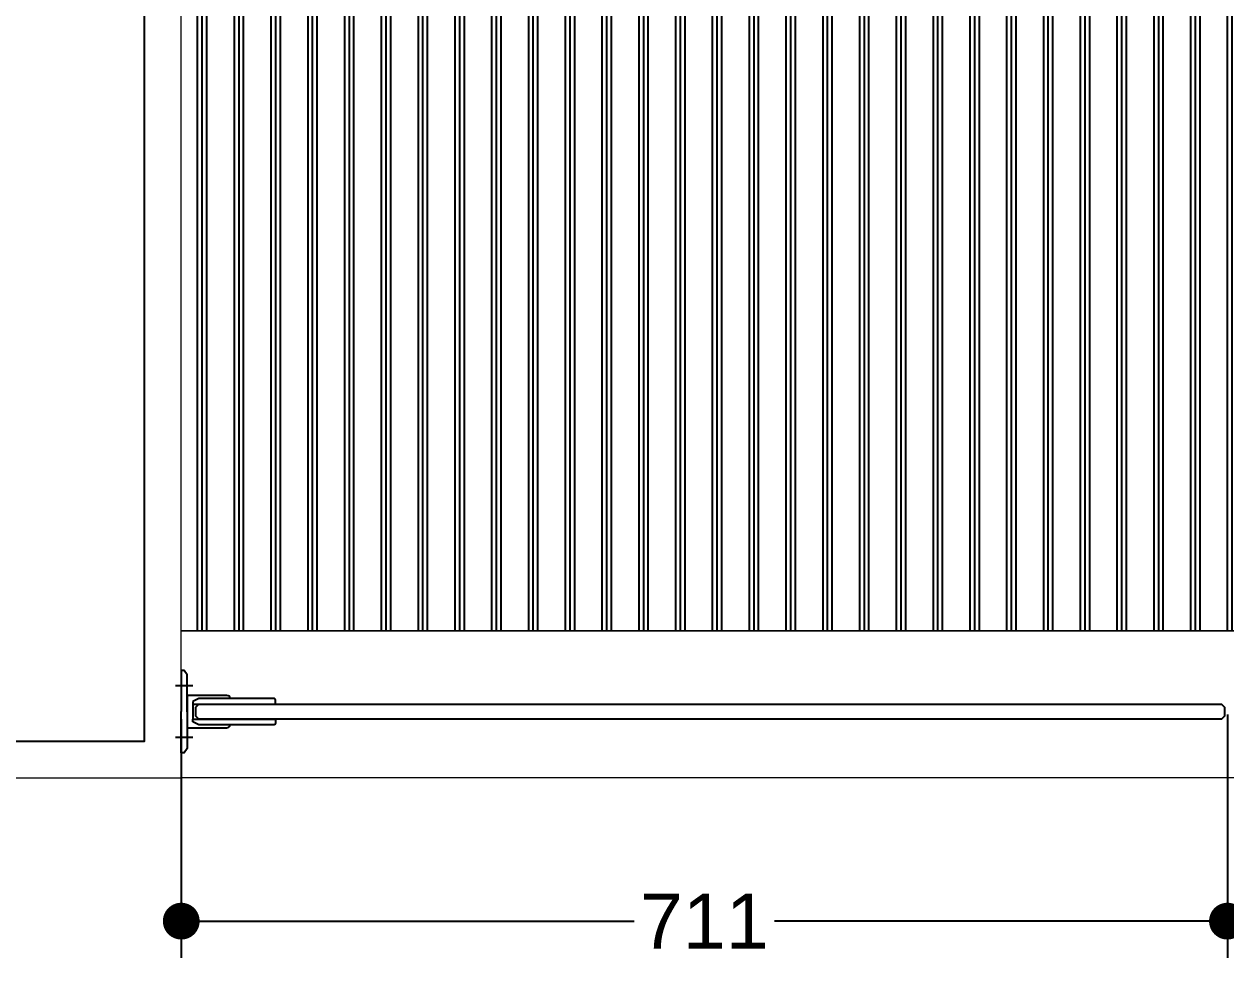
# Model space of a CAD drawing. Header units: inches. Extents: x -12478 to 399182, y -16583 to 525552.
# Drawn here: x 57992 to 58809, y 4845 to 5479 of the extents above; entities that cross this region are included whole.
import ezdxf

# ---------------------------------------------------------------- set-up
doc = ezdxf.new("R2010")
doc.units = ezdxf.units.IN
doc.header["$LTSCALE"] = 1000
doc.header["$MEASUREMENT"] = 0
doc.layers.add('8', color=8, linetype='Continuous')
doc.layers.add('A-WALL', color=7, linetype='Continuous')
doc.layers.add('CQ Marble', color=6, linetype='Continuous', lineweight=0)
doc.styles.get("Standard").update_dxf_attribs({"font": 'arial.ttf'})
doc.dimstyles.new('chester 25', dxfattribs={"dimscale": 0.25, "dimtxt": 150, "dimasz": 100, "dimexe": 100, "dimexo": 20, "dimgap": 40, "dimtad": 0, "dimdec": 0, "dimzin": 0, "dimdsep": 46, "dimtxsty": 'Standard', "dimblk": 'DOT', "dimcen": 100, "dimclrd": 1, "dimclre": 1, "dimclrt": 3, "dimadec": 0, "dimazin": 0, "dimtfac": 1, "dimtdec": 0, "dimtofl": 0, "dimtmove": 0, "dimatfit": 3, "dimfxl": 1, "dimtolj": 1, "dimtzin": 0, "dimlwd": -1, "dimarcsym": 0})

# ---------------------------------------------------------------- blocks, each defined once
blk = doc.blocks.new('_Dot')
at = {"color": 0, "linetype": 'ByBlock', "lineweight": -2}
blk.add_line((-0.5, 0), (-1, 0), dxfattribs=at)
at = {"color": 0, "linetype": 'ByBlock', "const_width": 0.5}
blk.add_lwpolyline([(-0.25, 0, 1), (0.25, 0, 1)], format="xyb", close=True, dxfattribs=at)
blk = doc.blocks.new('*D404')
at = {"layer": '8', "color": 1, "lineweight": -2, "transparency": 16777216}
for p, q in [((58810.35, 5010.3), (58810.35, 4844.99)), ((59460.35, 5007.3), (59460.35, 4844.99))]:
    blk.add_line(p, q, dxfattribs=at)
at = {"layer": '8', "color": 1, "transparency": 16777216}
for p, q in [((58835.35, 4869.99), (59083.89, 4869.99)), ((59435.35, 4869.99), (59186.82, 4869.99))]:
    blk.add_line(p, q, dxfattribs=at)
at = {"layer": 'Defpoints', "color": 0, "transparency": 16777216}
for p in [(58810.35, 5015.3, 0), (59460.35, 5012.3, 0), (58810.35, 4869.99)]:
    blk.add_point(p, dxfattribs=at)
at = {"layer": '8', "color": 1, "transparency": 16777216, "xscale": 25, "yscale": 25, "zscale": 25, "rotation": 180}
blk.add_blockref('_Dot', (58810.35, 4869.99), dxfattribs=at)
at = {"layer": '8', "color": 1, "transparency": 16777216, "xscale": 25, "yscale": 25, "zscale": 25}
blk.add_blockref('_Dot', (59460.35, 4869.99), dxfattribs=at)
at = {"layer": '8', "color": 3, "transparency": 16777216, "insert": (59135.35, 4869.99), "char_height": 37.5, "attachment_point": 5}
blk.add_mtext('\\A1;650', dxfattribs=at)
blk = doc.blocks.new('glass hinge to wall top')
at = {"color": 8}
for p, q in [((1192.25, 238.93), (1204.2, 238.93)), ((1192.25, 203.96), (1204.2, 203.96))]:
    blk.add_line(p, q, dxfattribs=at)
at = {"color": 0}
blk.add_line((1192.25, 226.45), (1192.25, 216.45), dxfattribs=at)
for points in [[(1196.25, 221.44), (1196.21, 246.41), (1198.21, 249.44), (1200.21, 249.45), (1200.25, 221.45)], [(1196.25, 221.45), (1196.25, 196.48), (1198.25, 193.45), (1200.25, 193.45), (1200.25, 221.45)]]:
    blk.add_lwpolyline(points, dxfattribs=at)
for points in [[(1192.25, 228.45), (1192.25, 226.45), (1136.25, 226.45), (1136.25, 229.45, -0.414214), (1137.25, 230.45), (1188.32, 230.45)], [(1192.25, 214.45), (1192.25, 216.45), (1136.25, 216.45), (1136.25, 213.45, 0.414214), (1137.25, 212.45), (1188.32, 212.45)]]:
    blk.add_lwpolyline(points, format="xyb", close=True, dxfattribs=at)
blk.add_lwpolyline([(1167.14, 230.45, -0.414214), (1169.14, 232.45), (1196.25, 232.45), (1196.25, 210.45), (1169.14, 210.45, -0.414214), (1167.14, 212.45)], format="xyb", dxfattribs=at)
blk = doc.blocks.new('*D422')
at = {"layer": '8', "color": 1, "lineweight": -2, "transparency": 16777216}
for p, q in [((58099.34, 5007.3), (58099.34, 4844.99)), ((58810.35, 5007.3), (58810.35, 4844.99))]:
    blk.add_line(p, q, dxfattribs=at)
at = {"layer": '8', "color": 1, "transparency": 16777216}
for p, q in [((58124.34, 4869.99), (58407.19, 4869.99)), ((58785.35, 4869.99), (58502.5, 4869.99))]:
    blk.add_line(p, q, dxfattribs=at)
at = {"layer": 'Defpoints', "color": 0, "transparency": 16777216}
for p in [(58099.34, 5012.3, 0), (58810.35, 5012.3, 0), (58099.34, 4869.99)]:
    blk.add_point(p, dxfattribs=at)
at = {"layer": '8', "color": 1, "transparency": 16777216, "xscale": 25, "yscale": 25, "zscale": 25, "rotation": 180}
blk.add_blockref('_Dot', (58099.34, 4869.99), dxfattribs=at)
at = {"layer": '8', "color": 1, "transparency": 16777216, "xscale": 25, "yscale": 25, "zscale": 25}
blk.add_blockref('_Dot', (58810.35, 4869.99), dxfattribs=at)
at = {"layer": '8', "color": 3, "transparency": 16777216, "insert": (58454.85, 4869.99), "char_height": 37.5, "attachment_point": 5}
blk.add_mtext('\\A1;711', dxfattribs=at)

msp = doc.modelspace()

# ---------------------------------------------------------------- hatches: boundary and pattern name
at = {"layer": '8'}
h = msp.add_hatch(dxfattribs=at)
h.set_pattern_fill('PLAST', color=8, scale=100, angle=90)
h.set_pattern_definition([(90, (46791.716, 0), (-25, 2e-15), []), (90, (46788.591, 2e-16), (-25, 2e-15), []), (90, (46785.466, 4e-16), (-25, 2e-15), [])])
h.paths.add_polyline_path([(58099.34, 6224.53), (59764.34, 6224.53), (59764.34, 5067.31), (58099.34, 5067.31)])

# ---------------------------------------------------------------- linework, layer by layer
at = {"layer": '8', "color": 2, "elevation": 0}
msp.add_lwpolyline([(58111.34, 5017.3), (58806.35, 5017.3), (58808.35, 5015.3), (58808.35, 5009.3), (58806.35, 5007.3), (58111.34, 5007.3), (58109.34, 5009.3), (58109.34, 5015.3)], close=True, dxfattribs=at)
at = {"layer": 'A-WALL', "elevation": 0}
msp.add_lwpolyline([(60131.04, 8586.05), (60139.32, 9914.56), (59789.32, 9914.56), (59789.33, 6349.54), (56414.33, 6349.51), (56414.34, 6349.53), (56414.34, 6349.53), (56414.34, 6149.53), (56414.34, 6149.53), (56414.35, 4947.02), (56514.35, 4947.02), (56514.33, 6249.51), (57974.34, 6249.53), (57974.34, 4992.29), (58074.34, 4992.29), (58074.34, 6249.53), (59789.33, 6249.54), (59789.35, 4944.56), (60139.35, 4944.56), (60139.34, 6249.56)], close=True, dxfattribs=at)
at = {"layer": 'CQ Marble', "elevation": 0}
msp.add_lwpolyline([(56514.35, 4947.02), (56539.35, 4946.95), (56539.33, 6024.44), (57949.34, 6024.45), (57949.34, 4967.29), (58099.34, 4967.29), (58099.34, 6224.53), (59764.33, 6224.54), (59764.35, 4919.56), (59889.37, 4919.56)], dxfattribs=at)
for points in [[(58099.34, 6224.53), (59764.34, 6224.53), (59764.34, 5067.31), (58099.34, 5067.31)], [(58099.34, 5067.31), (59764.34, 5067.31), (59764.34, 4967.31), (58099.34, 4967.31)]]:
    msp.add_lwpolyline(points, close=True, dxfattribs=at)

# ---------------------------------------------------------------- block references
at = {"color": 0, "xscale": -1}
msp.add_blockref('glass hinge to wall top', (59299.53, 4790.86, 0), dxfattribs=at)

# ---------------------------------------------------------------- dimensions: what is measured, and where the dimension line sits
at = {"layer": '8', "color": 2}
for base, p1, p2, picture, middle in [((58099.34, 4869.99), (58810.35, 5012.3, 0), (58099.34, 5012.3, 0), '*D422', (58454.85, 4869.99)), ((58810.35, 4869.99), (59460.35, 5012.3, 0), (58810.35, 5015.3, 0), '*D404', (59135.35, 4869.99))]:
    dim = msp.add_linear_dim(base=base, p1=p1, p2=p2, dimstyle='chester 25', dxfattribs=at)
    dim.commit()
    dim.dimension.update_dxf_attribs({"geometry": picture, "text_midpoint": middle})

doc.saveas('drawing.dxf')
